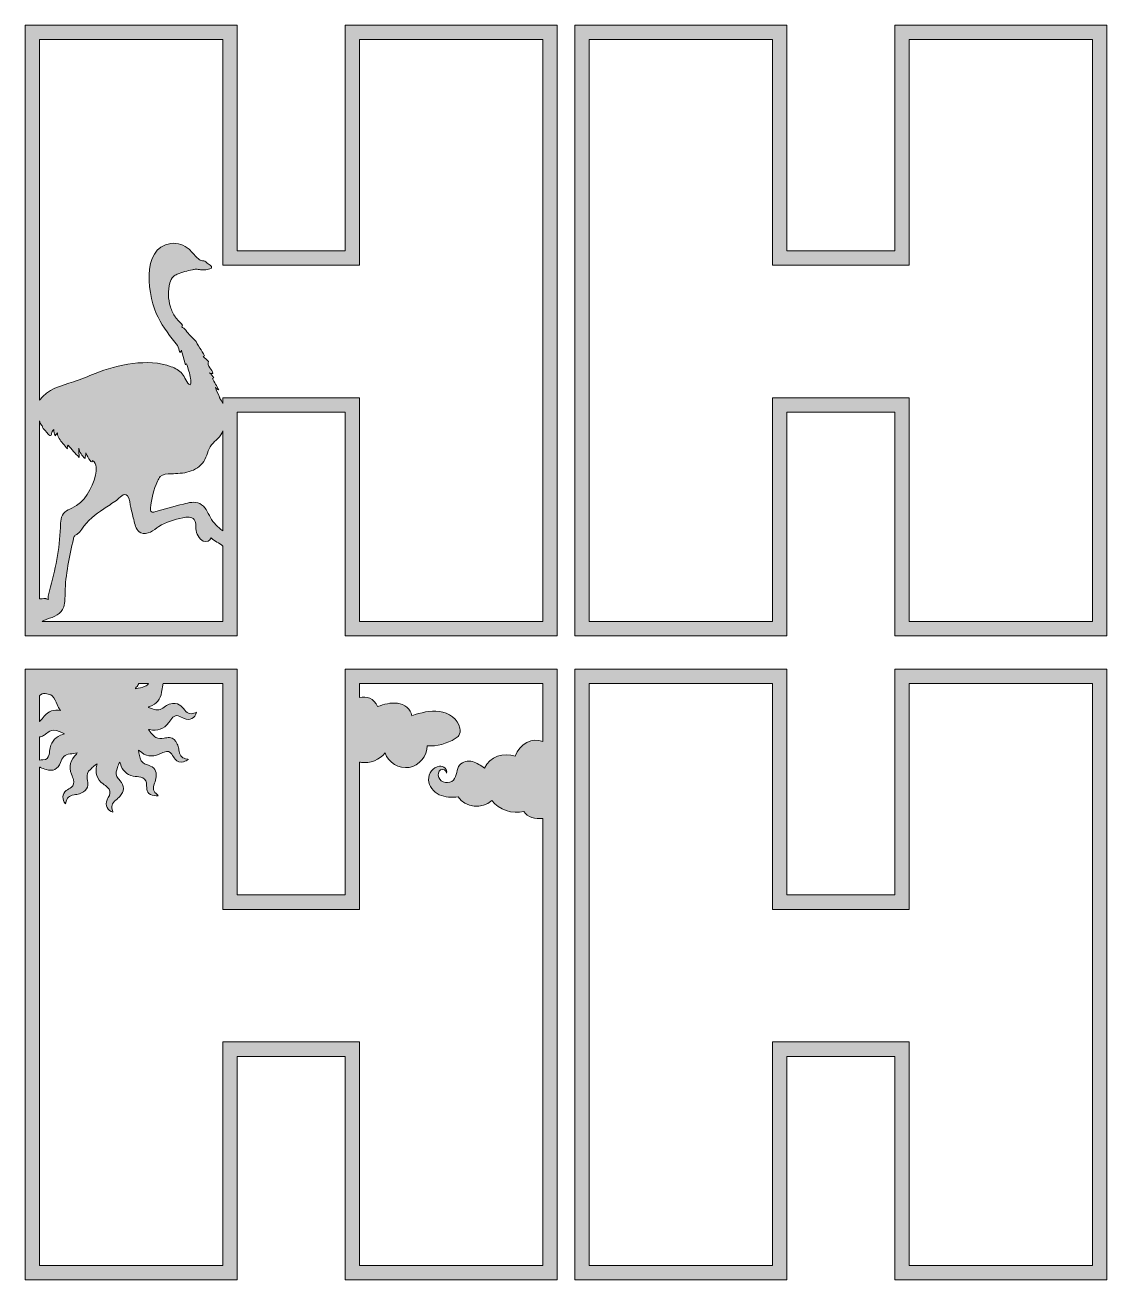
# Model space of a CAD drawing. Header units: millimetres. Extents: x 4 to 695, y -267 to -6.
# Drawn here: x 352.9 to 578, y -267 to -6 of the extents above; entities that cross this region are included whole.
import ezdxf

# ---------------------------------------------------------------- set-up
doc = ezdxf.new("R2010")
doc.units = ezdxf.units.MM
doc.header["$MEASUREMENT"] = 0
for name, color, linetype in [('Layer 2', 7, 'Continuous'), ('Layer 8', 7, 'Continuous'), ('Layer 9', 7, 'Continuous'), ('Layer3', 7, 'Continuous')]:
    doc.layers.add(name, color=color, linetype=linetype)

# ---------------------------------------------------------------- blocks, each defined once
blk = doc.blocks.new('block 2')
at = {"layer": 'Layer 9'}
h = blk.add_hatch(color=1, dxfattribs=at)
h.dxf.hatch_style = 2
h.paths.add_polyline_path([(419.5, -6.02), (419.5, -52.95), (397.04, -52.95), (397.04, -6.02), (352.91, -6.02), (352.91, -133.02), (397.04, -133.02), (397.04, -86.54), (419.5, -86.54), (419.5, -133.02), (463.62, -133.02), (463.62, -6.02)])
edge = h.paths.add_edge_path()
edge.add_spline(control_points=[(355.91, -88.32), (356.01, -88.63), (356.14, -88.92), (356.31, -89.2), (356.33, -89.23), (356.35, -89.27), (356.38, -89.28), (356.48, -89.31), (356.51, -89.39), (356.51, -89.49), (356.51, -89.55), (356.52, -89.6), (356.53, -89.65), (356.56, -89.83), (357.54, -90.77), (357.74, -91.07), (357.89, -91.29), (358.18, -91.52), (358.36, -91.33), (358.44, -91.25), (358.43, -91.12), (358.44, -91), (358.46, -90.67), (358.62, -90.34), (358.88, -90.12), (358.86, -90.57), (358.98, -91.03), (359.22, -91.41), (359.36, -91.22), (359.5, -91.02), (359.64, -90.83), (359.67, -91.67), (360.24, -92.37), (360.78, -93.01), (361.09, -93.38), (361.4, -93.75), (361.71, -94.11), (361.67, -93.87), (361.72, -93.62), (361.85, -93.41), (362.61, -94.25), (363.38, -95.08), (364.15, -95.92), (364.13, -95.27), (364.11, -94.63), (364.09, -93.98), (364.25, -94.82), (364.72, -95.59), (365.38, -96.13), (365.44, -95.76), (365.5, -95.39), (365.57, -95.01), (365.78, -95.58), (366.08, -96.11), (366.43, -96.6), (366.53, -96.73), (366.65, -96.86), (366.81, -96.87), (366.97, -96.87), (367.1, -96.63), (366.96, -96.55), (367.87, -97.21), (367.83, -98.57), (367.56, -99.65), (366.89, -102.39), (365.29, -105.26), (362.64, -106.5), (362.13, -106.74), (361.58, -106.93), (361.16, -107.31), (360.32, -108.08), (360.28, -109.36), (360.25, -110.5), (360.12, -115), (359.19, -119.36), (357.99, -123.68), (357.9, -124.04), (357.8, -124.39), (357.73, -124.76), (357.7, -124.91), (357.72, -125.07), (357.69, -125.22), (357.67, -125.32), (357.71, -125.39), (357.79, -125.47), (357.6, -125.45), (357.46, -125.4), (357.32, -125.34), (357.24, -125.31), (357.16, -125.29), (357.08, -125.29), (356.69, -125.3), (356.3, -125.32), (355.91, -125.36), (355.91, -125.36), (355.91, -88.32), (355.91, -88.32)], knot_values=[0, 0, 0, 0, 1, 1, 1, 2, 2, 2, 3, 3, 3, 4, 4, 4, 5, 5, 5, 6, 6, 6, 7, 7, 7, 8, 8, 8, 9, 9, 9, 10, 10, 10, 11, 11, 11, 12, 12, 12, 13, 13, 13, 14, 14, 14, 15, 15, 15, 16, 16, 16, 17, 17, 17, 18, 18, 18, 19, 19, 19, 20, 20, 20, 21, 21, 21, 22, 22, 22, 23, 23, 23, 24, 24, 24, 25, 25, 25, 26, 26, 26, 27, 27, 27, 28, 28, 28, 29, 29, 29, 30, 30, 30, 31, 31, 31, 32, 32, 32, 32], degree=3, periodic=1)
edge = h.paths.add_edge_path()
edge.add_spline(control_points=[(394.04, -130.02), (394.04, -130.02), (356.48, -130.02), (356.48, -130.02), (356.59, -129.97), (356.7, -129.92), (356.8, -129.87), (357.02, -129.75), (357.23, -129.63), (357.47, -129.56), (358.94, -129.13), (360.43, -128.56), (360.94, -126.98), (361.24, -126.05), (361.21, -125.04), (361.23, -124.06), (361.31, -120.28), (362.14, -116.56), (362.97, -112.87), (363.02, -112.64), (363.08, -112.41), (363.23, -112.23), (363.39, -112.06), (363.63, -111.98), (363.82, -111.85), (364.21, -111.61), (364.44, -111.2), (364.69, -110.83), (365.86, -109.08), (367.55, -107.8), (369.27, -106.64), (370.15, -106.05), (371.04, -105.48), (371.91, -104.88), (372.57, -104.42), (373.48, -103.08), (374.25, -103.92), (374.68, -104.38), (374.74, -105.72), (374.89, -106.33), (375.13, -107.3), (375.36, -108.27), (375.6, -109.23), (375.82, -110.14), (376.13, -111.17), (376.97, -111.58), (377.6, -111.88), (378.36, -111.75), (378.98, -111.44), (379.61, -111.13), (380.14, -110.67), (380.73, -110.29), (382.22, -109.31), (383.99, -108.89), (385.73, -108.49), (386.55, -108.3), (387.58, -108.18), (388.1, -108.85), (388.51, -109.37), (388.38, -110.11), (388.43, -110.77), (388.5, -111.71), (389.08, -112.95), (389.99, -113.34), (390.6, -113.6), (391.47, -113.31), (391.6, -112.66), (392.34, -113.34), (393.29, -113.73), (394.04, -114.37), (394.04, -114.37), (394.04, -130.02), (394.04, -130.02)], knot_values=[0, 0, 0, 0, 1, 1, 1, 2, 2, 2, 3, 3, 3, 4, 4, 4, 5, 5, 5, 6, 6, 6, 7, 7, 7, 8, 8, 8, 9, 9, 9, 10, 10, 10, 11, 11, 11, 12, 12, 12, 13, 13, 13, 14, 14, 14, 15, 15, 15, 16, 16, 16, 17, 17, 17, 18, 18, 18, 19, 19, 19, 20, 20, 20, 21, 21, 21, 22, 22, 22, 23, 23, 23, 24, 24, 24, 24], degree=3, periodic=1)
edge = h.paths.add_edge_path()
edge.add_spline(control_points=[(394.05, -111.21), (392.98, -110.41), (392.11, -109.6), (391.46, -108.43), (390.88, -107.37), (390.4, -106.08), (389.24, -105.53), (388.2, -105.03), (386.97, -105.32), (385.86, -105.62), (383.87, -106.16), (381.87, -106.7), (379.88, -107.24), (379.66, -107.3), (379.4, -107.35), (379.21, -107.22), (379, -107.07), (378.99, -106.76), (379.02, -106.5), (379.18, -104.55), (379.67, -102.64), (380.46, -100.86), (380.61, -100.52), (380.77, -100.18), (381.04, -99.92), (381.61, -99.37), (382.49, -99.34), (383.28, -99.33), (384.55, -99.31), (385.83, -99.25), (387.04, -98.89), (388.26, -98.52), (389.41, -97.82), (390.09, -96.75), (390.77, -95.68), (390.93, -94.35), (391.71, -93.34), (392.48, -92.34), (393.64, -91.68), (394.04, -90.41), (394.04, -97.34), (394.05, -104.27), (394.05, -111.21)], knot_values=[0, 0, 0, 0, 1, 1, 1, 2, 2, 2, 3, 3, 3, 4, 4, 4, 5, 5, 5, 6, 6, 6, 7, 7, 7, 8, 8, 8, 9, 9, 9, 10, 10, 10, 11, 11, 11, 12, 12, 12, 13, 13, 13, 14, 14, 14, 14], degree=3, periodic=1)
edge = h.paths.add_edge_path()
edge.add_spline(control_points=[(460.62, -130.02), (460.62, -130.02), (422.5, -130.02), (422.5, -130.02), (422.5, -130.02), (422.5, -83.54), (422.5, -83.54), (422.5, -83.54), (394.04, -83.54), (394.04, -83.54), (394.04, -83.54), (394.04, -84.69), (394.04, -84.69), (393.85, -84.35), (393.65, -84.01), (393.45, -83.67), (393.46, -83.63), (393.45, -83.6), (393.42, -83.55), (393.39, -83.5), (393.35, -83.44), (393.33, -83.37), (393.12, -82.66), (392.65, -82.1), (392.5, -81.34), (392.64, -81.61), (392.9, -81.8), (393.19, -81.86), (392.77, -81.07), (392.33, -80.29), (391.87, -79.53), (391.98, -79.48), (392.09, -79.43), (392.2, -79.38), (391.95, -78.98), (391.63, -78.62), (391.27, -78.32), (391.49, -78.45), (391.74, -78.51), (391.99, -78.5), (391.94, -78.03), (391.6, -77.66), (391.33, -77.27), (391.06, -76.88), (390.85, -76.37), (391.06, -75.95), (390.69, -75.62), (390.33, -75.3), (389.96, -74.97), (390.06, -74.91), (390.15, -74.86), (390.25, -74.8), (389.94, -74.24), (389.61, -73.7), (389.25, -73.18), (388.89, -72.67), (388.62, -71.87), (388.16, -71.46), (387.39, -70.79), (386.7, -70.02), (386.1, -69.18), (385.91, -69.05), (385.72, -68.92), (385.53, -68.79), (385.57, -68.67), (385.6, -68.55), (385.64, -68.44), (385.66, -68.38), (384.31, -66.95), (384.18, -66.76), (383.74, -66.09), (383.39, -65.36), (383.15, -64.6), (382.64, -63.01), (382.58, -61.22), (383.05, -59.6), (383.18, -59.12), (383.41, -58.66), (383.78, -58.33), (384.01, -58.11), (384.28, -57.96), (384.57, -57.83), (385.55, -57.39), (386.69, -57.12), (387.74, -56.89), (387.98, -56.84), (388.24, -56.79), (388.49, -56.79), (388.79, -56.79), (389.09, -56.86), (389.4, -56.9), (389.77, -56.95), (390.15, -56.94), (390.52, -56.89), (390.89, -56.84), (391.23, -56.68), (391.59, -56.62), (391.73, -56.6), (391.68, -56.37), (391.68, -56.27), (391.68, -56.24), (391.68, -56.21), (391.66, -56.18), (391.65, -56.14), (391.62, -56.12), (391.58, -56.1), (391.45, -56), (391.32, -55.91), (391.18, -55.81), (391.05, -55.72), (390.92, -55.62), (390.8, -55.5), (390.71, -55.41), (390.63, -55.31), (390.53, -55.23), (390.25, -55.01), (389.9, -55.08), (389.57, -54.98), (389.23, -54.89), (388.96, -54.64), (388.7, -54.41), (388.12, -53.87), (387.67, -53.18), (387.07, -52.65), (386, -51.72), (384.66, -51.27), (383.24, -51.44), (376.77, -52.25), (378.54, -62.87), (380.58, -66.79), (381.65, -68.85), (383.11, -70.87), (384.64, -72.63), (384.79, -73.12), (384.94, -73.6), (385.1, -74.08), (385.26, -73.97), (385.38, -73.82), (385.45, -73.64), (385.72, -74.64), (385.99, -75.64), (386.26, -76.64), (386.33, -76.58), (386.41, -76.53), (386.48, -76.47), (386.87, -77.45), (387.15, -78.46), (387.33, -79.49), (387.41, -79.93), (387.48, -80.42), (387.27, -80.83), (386.48, -80.62), (386.13, -79.13), (385.62, -78.53), (385.03, -77.82), (384.18, -77.39), (383.31, -77.06), (378.42, -75.24), (372.21, -76.64), (367.48, -78.47), (365.99, -79.05), (364.53, -79.75), (362.99, -80.21), (360.33, -81), (357.68, -81.72), (355.91, -84.03), (355.91, -84.03), (355.91, -9.02), (355.91, -9.02), (355.91, -9.02), (394.04, -9.02), (394.04, -9.02), (394.04, -9.02), (394.04, -55.95), (394.04, -55.95), (394.04, -55.95), (422.5, -55.95), (422.5, -55.95), (422.5, -55.95), (422.5, -9.02), (422.5, -9.02), (422.5, -9.02), (460.62, -9.02), (460.62, -9.02), (460.62, -9.02), (460.62, -130.02), (460.62, -130.02)], knot_values=[0, 0, 0, 0, 1, 1, 1, 2, 2, 2, 3, 3, 3, 4, 4, 4, 5, 5, 5, 6, 6, 6, 7, 7, 7, 8, 8, 8, 9, 9, 9, 10, 10, 10, 11, 11, 11, 12, 12, 12, 13, 13, 13, 14, 14, 14, 15, 15, 15, 16, 16, 16, 17, 17, 17, 18, 18, 18, 19, 19, 19, 20, 20, 20, 21, 21, 21, 22, 22, 22, 23, 23, 23, 24, 24, 24, 25, 25, 25, 26, 26, 26, 27, 27, 27, 28, 28, 28, 29, 29, 29, 30, 30, 30, 31, 31, 31, 32, 32, 32, 33, 33, 33, 34, 34, 34, 35, 35, 35, 36, 36, 36, 37, 37, 37, 38, 38, 38, 39, 39, 39, 40, 40, 40, 41, 41, 41, 42, 42, 42, 43, 43, 43, 44, 44, 44, 45, 45, 45, 46, 46, 46, 47, 47, 47, 48, 48, 48, 49, 49, 49, 50, 50, 50, 51, 51, 51, 52, 52, 52, 53, 53, 53, 54, 54, 54, 55, 55, 55, 56, 56, 56, 57, 57, 57, 58, 58, 58, 59, 59, 59, 60, 60, 60, 61, 61, 61, 62, 62, 62, 62], degree=3, periodic=1)
h = blk.add_hatch(color=7, dxfattribs=at)
h.dxf.hatch_style = 2
edge = h.paths.add_edge_path()
edge.add_spline(control_points=[(387.91, -52.9), (387.91, -52.9), (387.91, -52.9), (387.91, -52.9), (387.91, -52.9), (387.91, -52.9), (387.91, -52.9)], knot_values=[0, 0, 0, 0, 1, 1, 1, 2, 2, 2, 2], degree=3, periodic=1)
at = {"layer": 'Layer 9', "lineweight": 0}
blk.add_lwpolyline([(419.5, -6.02), (419.5, -52.95), (397.04, -52.95), (397.04, -6.02), (352.91, -6.02), (352.91, -133.02), (397.04, -133.02), (397.04, -86.54), (419.5, -86.54), (419.5, -133.02), (463.62, -133.02), (463.62, -6.02), (419.5, -6.02)], dxfattribs=at)
for points, knots in [([(460.62, -130.02), (460.62, -130.02), (422.5, -130.02), (422.5, -130.02), (422.5, -130.02), (422.5, -83.54), (422.5, -83.54), (422.5, -83.54), (394.04, -83.54), (394.04, -83.54), (394.04, -83.54), (394.04, -84.69), (394.04, -84.69), (393.85, -84.35), (393.65, -84.01), (393.45, -83.67), (393.46, -83.63), (393.45, -83.6), (393.42, -83.55), (393.39, -83.5), (393.35, -83.44), (393.33, -83.37), (393.12, -82.66), (392.65, -82.1), (392.5, -81.34), (392.64, -81.61), (392.9, -81.8), (393.19, -81.86), (392.77, -81.07), (392.33, -80.29), (391.87, -79.53), (391.98, -79.48), (392.09, -79.43), (392.2, -79.38), (391.95, -78.98), (391.63, -78.62), (391.27, -78.32), (391.49, -78.45), (391.74, -78.51), (391.99, -78.5), (391.94, -78.03), (391.6, -77.66), (391.33, -77.27), (391.06, -76.88), (390.85, -76.37), (391.06, -75.95), (390.69, -75.62), (390.33, -75.3), (389.96, -74.97), (390.06, -74.91), (390.15, -74.86), (390.25, -74.8), (389.94, -74.24), (389.61, -73.7), (389.25, -73.18), (388.89, -72.67), (388.62, -71.87), (388.16, -71.46), (387.39, -70.79), (386.7, -70.02), (386.1, -69.18), (385.91, -69.05), (385.72, -68.92), (385.53, -68.79), (385.57, -68.67), (385.6, -68.55), (385.64, -68.44), (385.66, -68.38), (384.31, -66.95), (384.18, -66.76), (383.74, -66.09), (383.39, -65.36), (383.15, -64.6), (382.64, -63.01), (382.58, -61.22), (383.05, -59.6), (383.18, -59.12), (383.41, -58.66), (383.78, -58.33), (384.01, -58.11), (384.28, -57.96), (384.57, -57.83), (385.55, -57.39), (386.69, -57.12), (387.74, -56.89), (387.98, -56.84), (388.24, -56.79), (388.49, -56.79), (388.79, -56.79), (389.09, -56.86), (389.4, -56.9), (389.77, -56.95), (390.15, -56.94), (390.52, -56.89), (390.89, -56.84), (391.23, -56.68), (391.59, -56.62), (391.73, -56.6), (391.68, -56.37), (391.68, -56.27), (391.68, -56.24), (391.68, -56.21), (391.66, -56.18), (391.65, -56.14), (391.62, -56.12), (391.58, -56.1), (391.45, -56), (391.32, -55.91), (391.18, -55.81), (391.05, -55.72), (390.92, -55.62), (390.8, -55.5), (390.71, -55.41), (390.63, -55.31), (390.53, -55.23), (390.25, -55.01), (389.9, -55.08), (389.57, -54.98), (389.23, -54.89), (388.96, -54.64), (388.7, -54.41), (388.12, -53.87), (387.67, -53.18), (387.07, -52.65), (386, -51.72), (384.66, -51.27), (383.24, -51.44), (376.77, -52.25), (378.54, -62.87), (380.58, -66.79), (381.65, -68.85), (383.11, -70.87), (384.64, -72.63), (384.79, -73.12), (384.94, -73.6), (385.1, -74.08), (385.26, -73.97), (385.38, -73.82), (385.45, -73.64), (385.72, -74.64), (385.99, -75.64), (386.26, -76.64), (386.33, -76.58), (386.41, -76.53), (386.48, -76.47), (386.87, -77.45), (387.15, -78.46), (387.33, -79.49), (387.41, -79.93), (387.48, -80.42), (387.27, -80.83), (386.48, -80.62), (386.13, -79.13), (385.62, -78.53), (385.03, -77.82), (384.18, -77.39), (383.31, -77.06), (378.42, -75.24), (372.21, -76.64), (367.48, -78.47), (365.99, -79.05), (364.53, -79.75), (362.99, -80.21), (360.33, -81), (357.68, -81.72), (355.91, -84.03), (355.91, -84.03), (355.91, -9.02), (355.91, -9.02), (355.91, -9.02), (394.04, -9.02), (394.04, -9.02), (394.04, -9.02), (394.04, -55.95), (394.04, -55.95), (394.04, -55.95), (422.5, -55.95), (422.5, -55.95), (422.5, -55.95), (422.5, -9.02), (422.5, -9.02), (422.5, -9.02), (460.62, -9.02), (460.62, -9.02), (460.62, -9.02), (460.62, -130.02), (460.62, -130.02)], [0, 0, 0, 0, 1, 1, 1, 2, 2, 2, 3, 3, 3, 4, 4, 4, 5, 5, 5, 6, 6, 6, 7, 7, 7, 8, 8, 8, 9, 9, 9, 10, 10, 10, 11, 11, 11, 12, 12, 12, 13, 13, 13, 14, 14, 14, 15, 15, 15, 16, 16, 16, 17, 17, 17, 18, 18, 18, 19, 19, 19, 20, 20, 20, 21, 21, 21, 22, 22, 22, 23, 23, 23, 24, 24, 24, 25, 25, 25, 26, 26, 26, 27, 27, 27, 28, 28, 28, 29, 29, 29, 30, 30, 30, 31, 31, 31, 32, 32, 32, 33, 33, 33, 34, 34, 34, 35, 35, 35, 36, 36, 36, 37, 37, 37, 38, 38, 38, 39, 39, 39, 40, 40, 40, 41, 41, 41, 42, 42, 42, 43, 43, 43, 44, 44, 44, 45, 45, 45, 46, 46, 46, 47, 47, 47, 48, 48, 48, 49, 49, 49, 50, 50, 50, 51, 51, 51, 52, 52, 52, 53, 53, 53, 54, 54, 54, 55, 55, 55, 56, 56, 56, 57, 57, 57, 58, 58, 58, 59, 59, 59, 60, 60, 60, 61, 61, 61, 62, 62, 62, 62]), ([(355.91, -88.32), (356.01, -88.63), (356.14, -88.92), (356.31, -89.2), (356.33, -89.23), (356.35, -89.27), (356.38, -89.28), (356.48, -89.31), (356.51, -89.39), (356.51, -89.49), (356.51, -89.55), (356.52, -89.6), (356.53, -89.65), (356.56, -89.83), (357.54, -90.77), (357.74, -91.07), (357.89, -91.29), (358.18, -91.52), (358.36, -91.33), (358.44, -91.25), (358.43, -91.12), (358.44, -91), (358.46, -90.67), (358.62, -90.34), (358.88, -90.12), (358.86, -90.57), (358.98, -91.03), (359.22, -91.41), (359.36, -91.22), (359.5, -91.02), (359.64, -90.83), (359.67, -91.67), (360.24, -92.37), (360.78, -93.01), (361.09, -93.38), (361.4, -93.75), (361.71, -94.11), (361.67, -93.87), (361.72, -93.62), (361.85, -93.41), (362.61, -94.25), (363.38, -95.08), (364.15, -95.92), (364.13, -95.27), (364.11, -94.63), (364.09, -93.98), (364.25, -94.82), (364.72, -95.59), (365.38, -96.13), (365.44, -95.76), (365.5, -95.39), (365.57, -95.01), (365.78, -95.58), (366.08, -96.11), (366.43, -96.6), (366.53, -96.73), (366.65, -96.86), (366.81, -96.87), (366.97, -96.87), (367.1, -96.63), (366.96, -96.55), (367.87, -97.21), (367.83, -98.57), (367.56, -99.65), (366.89, -102.39), (365.29, -105.26), (362.64, -106.5), (362.13, -106.74), (361.58, -106.93), (361.16, -107.31), (360.32, -108.08), (360.28, -109.36), (360.25, -110.5), (360.12, -115), (359.19, -119.36), (357.99, -123.68), (357.9, -124.04), (357.8, -124.39), (357.73, -124.76), (357.7, -124.91), (357.72, -125.07), (357.69, -125.22), (357.67, -125.32), (357.71, -125.39), (357.79, -125.47), (357.6, -125.45), (357.46, -125.4), (357.32, -125.34), (357.24, -125.31), (357.16, -125.29), (357.08, -125.29), (356.69, -125.3), (356.3, -125.32), (355.91, -125.36), (355.91, -125.36), (355.91, -88.32), (355.91, -88.32)], [0, 0, 0, 0, 1, 1, 1, 2, 2, 2, 3, 3, 3, 4, 4, 4, 5, 5, 5, 6, 6, 6, 7, 7, 7, 8, 8, 8, 9, 9, 9, 10, 10, 10, 11, 11, 11, 12, 12, 12, 13, 13, 13, 14, 14, 14, 15, 15, 15, 16, 16, 16, 17, 17, 17, 18, 18, 18, 19, 19, 19, 20, 20, 20, 21, 21, 21, 22, 22, 22, 23, 23, 23, 24, 24, 24, 25, 25, 25, 26, 26, 26, 27, 27, 27, 28, 28, 28, 29, 29, 29, 30, 30, 30, 31, 31, 31, 32, 32, 32, 32]), ([(394.05, -111.21), (392.98, -110.41), (392.11, -109.6), (391.46, -108.43), (390.88, -107.37), (390.4, -106.08), (389.24, -105.53), (388.2, -105.03), (386.97, -105.32), (385.86, -105.62), (383.87, -106.16), (381.87, -106.7), (379.88, -107.24), (379.66, -107.3), (379.4, -107.35), (379.21, -107.22), (379, -107.07), (378.99, -106.76), (379.02, -106.5), (379.18, -104.55), (379.67, -102.64), (380.46, -100.86), (380.61, -100.52), (380.77, -100.18), (381.04, -99.92), (381.61, -99.37), (382.49, -99.34), (383.28, -99.33), (384.55, -99.31), (385.83, -99.25), (387.04, -98.89), (388.26, -98.52), (389.41, -97.82), (390.09, -96.75), (390.77, -95.68), (390.93, -94.35), (391.71, -93.34), (392.48, -92.34), (393.64, -91.68), (394.04, -90.41), (394.04, -97.34), (394.05, -104.27), (394.05, -111.21)], [0, 0, 0, 0, 1, 1, 1, 2, 2, 2, 3, 3, 3, 4, 4, 4, 5, 5, 5, 6, 6, 6, 7, 7, 7, 8, 8, 8, 9, 9, 9, 10, 10, 10, 11, 11, 11, 12, 12, 12, 13, 13, 13, 14, 14, 14, 14]), ([(394.04, -130.02), (394.04, -130.02), (356.48, -130.02), (356.48, -130.02), (356.59, -129.97), (356.7, -129.92), (356.8, -129.87), (357.02, -129.75), (357.23, -129.63), (357.47, -129.56), (358.94, -129.13), (360.43, -128.56), (360.94, -126.98), (361.24, -126.05), (361.21, -125.04), (361.23, -124.06), (361.31, -120.28), (362.14, -116.56), (362.97, -112.87), (363.02, -112.64), (363.08, -112.41), (363.23, -112.23), (363.39, -112.06), (363.63, -111.98), (363.82, -111.85), (364.21, -111.61), (364.44, -111.2), (364.69, -110.83), (365.86, -109.08), (367.55, -107.8), (369.27, -106.64), (370.15, -106.05), (371.04, -105.48), (371.91, -104.88), (372.57, -104.42), (373.48, -103.08), (374.25, -103.92), (374.68, -104.38), (374.74, -105.72), (374.89, -106.33), (375.13, -107.3), (375.36, -108.27), (375.6, -109.23), (375.82, -110.14), (376.13, -111.17), (376.97, -111.58), (377.6, -111.88), (378.36, -111.75), (378.98, -111.44), (379.61, -111.13), (380.14, -110.67), (380.73, -110.29), (382.22, -109.31), (383.99, -108.89), (385.73, -108.49), (386.55, -108.3), (387.58, -108.18), (388.1, -108.85), (388.51, -109.37), (388.38, -110.11), (388.43, -110.77), (388.5, -111.71), (389.08, -112.95), (389.99, -113.34), (390.6, -113.6), (391.47, -113.31), (391.6, -112.66), (392.34, -113.34), (393.29, -113.73), (394.04, -114.37), (394.04, -114.37), (394.04, -130.02), (394.04, -130.02)], [0, 0, 0, 0, 1, 1, 1, 2, 2, 2, 3, 3, 3, 4, 4, 4, 5, 5, 5, 6, 6, 6, 7, 7, 7, 8, 8, 8, 9, 9, 9, 10, 10, 10, 11, 11, 11, 12, 12, 12, 13, 13, 13, 14, 14, 14, 15, 15, 15, 16, 16, 16, 17, 17, 17, 18, 18, 18, 19, 19, 19, 20, 20, 20, 21, 21, 21, 22, 22, 22, 23, 23, 23, 24, 24, 24, 24])]:
    blk.add_open_spline(points, degree=3, knots=knots, dxfattribs=at)

msp = doc.modelspace()

# ---------------------------------------------------------------- hatches: boundary and pattern name
at = {"layer": 'Layer 2'}
h = msp.add_hatch(color=2, dxfattribs=at)
h.dxf.hatch_style = 2
h.paths.add_polyline_path([(577.96, -139.98), (533.84, -139.98), (533.84, -186.92), (511.38, -186.92), (511.38, -139.98), (467.26, -139.98), (467.26, -266.98), (511.38, -266.98), (511.38, -220.5), (533.84, -220.5), (533.84, -266.98), (577.96, -266.98)])
h.paths.add_polyline_path([(574.96, -142.98), (574.96, -263.98), (536.84, -263.98), (536.84, -220.5), (536.84, -217.5), (533.84, -217.5), (511.38, -217.5), (508.38, -217.5), (508.38, -220.5), (508.38, -263.98), (470.26, -263.98), (470.26, -142.98), (508.38, -142.98), (508.38, -186.92), (508.38, -189.92), (511.38, -189.92), (533.84, -189.92), (536.84, -189.92), (536.84, -186.92), (536.84, -142.98)])
at = {"layer": 'Layer 8'}
h = msp.add_hatch(color=2, dxfattribs=at)
h.dxf.hatch_style = 2
h.paths.add_polyline_path([(577.96, -6.02), (533.84, -6.02), (533.84, -52.95), (511.38, -52.95), (511.38, -6.02), (467.26, -6.02), (467.26, -133.02), (511.38, -133.02), (511.38, -86.54), (533.84, -86.54), (533.84, -133.02), (577.96, -133.02)])
h.paths.add_polyline_path([(574.96, -9.02), (574.96, -130.02), (536.84, -130.02), (536.84, -86.54), (536.84, -83.54), (533.84, -83.54), (511.38, -83.54), (508.38, -83.54), (508.38, -86.54), (508.38, -130.02), (470.26, -130.02), (470.26, -9.02), (508.38, -9.02), (508.38, -52.95), (508.38, -55.95), (511.38, -55.95), (533.84, -55.95), (536.84, -55.95), (536.84, -52.95), (536.84, -9.02)])
at = {"layer": 'Layer3'}
h = msp.add_hatch(color=1, dxfattribs=at)
h.dxf.hatch_style = 2
h.paths.add_polyline_path([(419.5, -139.98), (419.5, -186.92), (397.04, -186.92), (397.04, -139.98), (352.91, -139.98), (352.91, -161.48), (352.91, -181.95), (352.91, -266.98), (397.04, -266.98), (397.04, -220.5), (419.5, -220.5), (419.5, -266.98), (463.62, -266.98), (463.62, -139.98)])
edge = h.paths.add_edge_path()
edge.add_spline(control_points=[(355.91, -145.43), (355.99, -145.39), (356.06, -145.34), (356.14, -145.29), (356.57, -145), (356.91, -144.98), (357.41, -145.07), (357.83, -145.15), (358.23, -145.22), (358.55, -145.53), (359.05, -146.01), (359.3, -146.72), (359.59, -147.34), (359.78, -147.77), (359.99, -148.18), (360.27, -148.54), (358.95, -148.31), (357.8, -148.67), (356.89, -149.76), (356.59, -150.1), (356.31, -150.46), (356, -150.79), (355.97, -150.82), (355.94, -150.84), (355.91, -150.87), (355.91, -150.87), (355.91, -145.43), (355.91, -145.43)], knot_values=[0, 0, 0, 0, 1, 1, 1, 2, 2, 2, 3, 3, 3, 4, 4, 4, 5, 5, 5, 6, 6, 6, 7, 7, 7, 8, 8, 8, 9, 9, 9, 9], degree=3, periodic=1)
edge = h.paths.add_edge_path()
edge.add_spline(control_points=[(355.91, -154.05), (356.2, -154.03), (356.48, -153.94), (356.76, -153.78), (356.97, -153.66), (357.16, -153.48), (357.36, -153.32), (357.8, -152.97), (358.26, -152.63), (358.84, -152.66), (359.64, -152.71), (360.35, -153.05), (361.1, -153.44), (360.93, -153.49), (360.84, -153.51), (360.75, -153.54), (359.37, -153.98), (358.43, -154.84), (358.15, -156.32), (358.06, -156.77), (357.99, -157.23), (357.89, -157.69), (357.74, -158.45), (357.4, -158.76), (356.64, -158.83), (356.4, -158.85), (356.16, -158.86), (355.91, -158.86), (355.91, -158.86), (355.91, -154.05), (355.91, -154.05)], knot_values=[0, 0, 0, 0, 1, 1, 1, 2, 2, 2, 3, 3, 3, 4, 4, 4, 5, 5, 5, 6, 6, 6, 7, 7, 7, 8, 8, 8, 9, 9, 9, 10, 10, 10, 10], degree=3, periodic=1)
edge = h.paths.add_edge_path()
edge.add_spline(control_points=[(376.05, -143.74), (376.26, -143.49), (376.43, -143.24), (376.58, -142.98), (376.58, -142.98), (378.6, -142.98), (378.6, -142.98), (378.43, -143.22), (378.2, -143.42), (377.9, -143.53), (377.25, -143.77), (376.57, -143.88), (375.9, -144.05), (375.89, -144.02), (375.87, -143.98), (375.86, -143.95), (375.93, -143.88), (375.99, -143.81), (376.05, -143.74)], knot_values=[0, 0, 0, 0, 1, 1, 1, 2, 2, 2, 3, 3, 3, 4, 4, 4, 5, 5, 5, 6, 6, 6, 6], degree=3, periodic=1)
edge = h.paths.add_edge_path()
edge.add_spline(control_points=[(460.62, -155.02), (458.5, -154.05), (455.71, -155.53), (454.85, -158.03), (452.47, -157.26), (449.54, -158.12), (448.51, -160.58), (447.73, -160.02), (446.92, -159.44), (445.99, -159.2), (445.06, -158.96), (443.96, -159.14), (443.34, -159.88), (442.62, -160.77), (442.78, -162.17), (442.02, -163.02), (441.19, -163.95), (439.4, -163.63), (438.95, -162.47), (438.73, -161.92), (438.85, -161.2), (439.36, -160.9), (439.87, -160.6), (440.68, -161.04), (440.56, -161.62), (440.94, -160.86), (439.94, -160.07), (439.1, -160.15), (437.77, -160.27), (436.78, -161.65), (436.85, -162.98), (436.92, -164.31), (437.88, -165.49), (439.08, -166.07), (440.28, -166.65), (441.67, -166.71), (442.99, -166.51), (444.44, -168.77), (448.08, -169.17), (449.99, -167.27), (451.53, -169.24), (454.28, -170.17), (456.69, -169.55), (457.41, -170.86), (459.05, -171.1), (460.62, -171), (460.62, -171), (460.62, -263.98), (460.62, -263.98), (460.62, -263.98), (422.5, -263.98), (422.5, -263.98), (422.5, -263.98), (422.5, -217.5), (422.5, -217.5), (422.5, -217.5), (394.04, -217.5), (394.04, -217.5), (394.04, -217.5), (394.04, -217.5), (394.04, -217.5), (394.04, -217.5), (394.04, -220.5), (394.04, -220.5), (394.04, -220.5), (394.04, -263.98), (394.04, -263.98), (394.04, -263.98), (355.91, -263.98), (355.91, -263.98), (355.91, -263.98), (355.91, -200.22), (355.91, -200.22), (355.91, -200.22), (355.91, -160.35), (355.91, -160.35), (355.99, -160.37), (356.06, -160.39), (356.14, -160.42), (356.52, -160.56), (356.89, -160.71), (357.28, -160.84), (358.7, -161.29), (359.78, -160.78), (360.27, -159.37), (360.61, -158.39), (361.19, -157.72), (362.27, -157.6), (362.77, -157.54), (363.27, -157.46), (363.77, -157.39), (363.73, -157.52), (363.68, -157.57), (363.62, -157.62), (362.32, -158.81), (361.98, -160.18), (362.57, -161.83), (362.71, -162.23), (362.89, -162.61), (363.01, -163.01), (363.18, -163.56), (363, -164.17), (362.55, -164.51), (362.21, -164.77), (361.83, -164.98), (361.49, -165.22), (360.61, -165.85), (360.54, -167.18), (361.33, -167.95), (361.35, -167.89), (361.37, -167.84), (361.38, -167.78), (361.63, -166.68), (362, -166.32), (363.11, -166.11), (363.48, -166.04), (363.85, -165.99), (364.21, -165.89), (365.51, -165.5), (366.28, -164.49), (365.9, -163.08), (365.86, -162.94), (365.84, -162.78), (365.82, -162.63), (365.75, -161.91), (365.92, -161.29), (366.49, -160.81), (366.77, -160.57), (367.03, -160.32), (367.31, -160.08), (367.47, -159.95), (367.65, -159.84), (367.88, -159.68), (367.85, -159.82), (367.85, -159.87), (367.83, -159.92), (367.45, -161.51), (367.83, -162.83), (369.14, -163.83), (369.46, -164.07), (369.78, -164.31), (370.08, -164.57), (370.55, -164.97), (370.7, -165.65), (370.44, -166.21), (370.29, -166.53), (370.12, -166.85), (369.97, -167.17), (369.47, -168.23), (370.04, -169.41), (371.2, -169.71), (371.18, -169.66), (371.18, -169.62), (371.16, -169.58), (370.77, -168.45), (370.92, -167.9), (371.85, -167.13), (372.11, -166.92), (372.38, -166.7), (372.61, -166.44), (373.51, -165.42), (373.71, -164.23), (372.62, -163.14), (372.38, -162.9), (372.2, -162.58), (372.03, -162.28), (371.69, -161.66), (371.95, -161.04), (372.13, -160.44), (372.24, -160.07), (372.42, -159.71), (372.56, -159.34), (372.67, -159.47), (372.7, -159.57), (372.73, -159.68), (373.17, -161.01), (373.98, -161.95), (375.41, -162.2), (375.93, -162.29), (376.46, -162.34), (376.98, -162.43), (377.58, -162.53), (378.06, -163), (378.14, -163.6), (378.19, -164.03), (378.2, -164.46), (378.25, -164.89), (378.31, -165.38), (378.51, -165.81), (378.97, -166.04), (379.47, -166.28), (380.01, -166.33), (380.61, -166.29), (380.53, -166.21), (380.49, -166.17), (380.44, -166.13), (379.57, -165.38), (379.43, -164.79), (379.84, -163.7), (380, -163.26), (380.13, -162.81), (380.19, -162.35), (380.35, -161.14), (379.78, -160.31), (378.62, -159.95), (378.03, -159.78), (377.43, -159.59), (377.09, -159.01), (376.71, -158.35), (376.62, -157.59), (376.51, -156.78), (376.62, -156.87), (376.67, -156.91), (376.72, -156.95), (377.92, -158.05), (379.28, -158.32), (380.8, -157.64), (381.14, -157.48), (381.48, -157.33), (381.83, -157.2), (382.54, -156.94), (382.97, -157.07), (383.41, -157.67), (383.66, -157.99), (383.86, -158.34), (384.1, -158.67), (384.51, -159.21), (385.23, -159.44), (385.87, -159.22), (386.22, -159.1), (386.56, -158.93), (386.9, -158.78), (386.9, -158.78), (386.92, -158.72), (386.92, -158.72), (386.84, -158.71), (386.75, -158.69), (386.67, -158.68), (385.61, -158.52), (385.18, -158.12), (384.97, -157.05), (384.94, -156.89), (384.92, -156.72), (384.88, -156.56), (384.79, -156.22), (384.72, -155.87), (384.58, -155.55), (384.26, -154.83), (383.78, -154.26), (382.94, -154.19), (382.58, -154.16), (382.2, -154.24), (381.83, -154.31), (381.25, -154.41), (380.66, -154.51), (380.14, -154.17), (379.5, -153.75), (379.03, -153.16), (378.58, -152.5), (378.69, -152.51), (378.76, -152.51), (378.82, -152.53), (380.45, -152.91), (381.79, -152.47), (382.8, -151.08), (383.07, -150.7), (383.37, -150.33), (383.68, -149.98), (383.96, -149.68), (384.4, -149.55), (384.78, -149.69), (385.2, -149.85), (385.61, -150.04), (386.02, -150.23), (387.11, -150.74), (388.26, -150.17), (388.58, -148.92), (388.51, -148.97), (388.46, -149), (388.41, -149.02), (387.39, -149.42), (386.85, -149.29), (386.12, -148.48), (385.41, -147.69), (384.88, -146.7), (382.9, -147.27), (382.52, -147.38), (382.17, -147.58), (381.87, -147.85), (381.17, -148.48), (380.35, -148.59), (379.43, -148.23), (379.15, -148.12), (378.86, -148.02), (378.57, -147.91), (378.57, -147.88), (378.58, -147.84), (378.58, -147.81), (378.67, -147.79), (378.77, -147.77), (378.87, -147.74), (380.27, -147.24), (381.11, -146.26), (381.31, -144.76), (381.38, -144.27), (381.46, -143.78), (381.56, -143.29), (381.58, -143.17), (381.62, -143.07), (381.66, -142.98), (381.66, -142.98), (392.47, -142.98), (392.47, -142.98), (392.47, -142.98), (394.04, -142.98), (394.04, -142.98), (394.04, -142.98), (394.04, -150.51), (394.04, -150.51), (394.04, -150.51), (394.04, -186.92), (394.04, -186.92), (394.04, -186.92), (394.04, -189.92), (394.04, -189.92), (394.04, -189.92), (394.04, -189.92), (394.04, -189.92), (394.04, -189.92), (397.04, -189.92), (397.04, -189.92), (397.04, -189.92), (419.5, -189.92), (419.5, -189.92), (419.5, -189.92), (422.5, -189.92), (422.5, -189.92), (422.5, -189.92), (422.5, -189.92), (422.5, -189.92), (422.5, -189.92), (422.5, -159.28), (422.5, -159.28), (422.62, -159.31), (422.74, -159.34), (422.87, -159.35), (424.7, -159.6), (426.63, -158.83), (427.79, -157.4), (428.48, -159.41), (430.73, -160.74), (432.81, -160.39), (434.9, -160.03), (436.58, -158.03), (436.56, -155.92), (438.6, -156.03), (440.68, -155.49), (442.4, -154.39), (442.68, -154.22), (442.95, -154.03), (443.13, -153.76), (443.43, -153.33), (443.45, -152.76), (443.35, -152.24), (442.97, -150.32), (441.05, -149), (439.11, -148.74), (437.18, -148.47), (435.23, -149.03), (433.38, -149.66), (433.2, -148.25), (431.8, -147.24), (430.4, -147.05), (428.99, -146.85), (427.58, -147.28), (426.24, -147.75), (425.5, -146.02), (423.9, -145.5), (422.5, -145.85), (422.5, -145.85), (422.5, -142.98), (422.5, -142.98), (422.5, -142.98), (460.62, -142.98), (460.62, -142.98), (460.62, -142.98), (460.62, -155.02), (460.62, -155.02)], knot_values=[0, 0, 0, 0, 1, 1, 1, 2, 2, 2, 3, 3, 3, 4, 4, 4, 5, 5, 5, 6, 6, 6, 7, 7, 7, 8, 8, 8, 9, 9, 9, 10, 10, 10, 11, 11, 11, 12, 12, 12, 13, 13, 13, 14, 14, 14, 15, 15, 15, 16, 16, 16, 17, 17, 17, 18, 18, 18, 19, 19, 19, 20, 20, 20, 21, 21, 21, 22, 22, 22, 23, 23, 23, 24, 24, 24, 25, 25, 25, 26, 26, 26, 27, 27, 27, 28, 28, 28, 29, 29, 29, 30, 30, 30, 31, 31, 31, 32, 32, 32, 33, 33, 33, 34, 34, 34, 35, 35, 35, 36, 36, 36, 37, 37, 37, 38, 38, 38, 39, 39, 39, 40, 40, 40, 41, 41, 41, 42, 42, 42, 43, 43, 43, 44, 44, 44, 45, 45, 45, 46, 46, 46, 47, 47, 47, 48, 48, 48, 49, 49, 49, 50, 50, 50, 51, 51, 51, 52, 52, 52, 53, 53, 53, 54, 54, 54, 55, 55, 55, 56, 56, 56, 57, 57, 57, 58, 58, 58, 59, 59, 59, 60, 60, 60, 61, 61, 61, 62, 62, 62, 63, 63, 63, 64, 64, 64, 65, 65, 65, 66, 66, 66, 67, 67, 67, 68, 68, 68, 69, 69, 69, 70, 70, 70, 71, 71, 71, 72, 72, 72, 73, 73, 73, 74, 74, 74, 75, 75, 75, 76, 76, 76, 77, 77, 77, 78, 78, 78, 79, 79, 79, 80, 80, 80, 81, 81, 81, 82, 82, 82, 83, 83, 83, 84, 84, 84, 85, 85, 85, 86, 86, 86, 87, 87, 87, 88, 88, 88, 89, 89, 89, 90, 90, 90, 91, 91, 91, 92, 92, 92, 93, 93, 93, 94, 94, 94, 95, 95, 95, 96, 96, 96, 97, 97, 97, 98, 98, 98, 99, 99, 99, 100, 100, 100, 101, 101, 101, 102, 102, 102, 103, 103, 103, 104, 104, 104, 105, 105, 105, 106, 106, 106, 107, 107, 107, 108, 108, 108, 109, 109, 109, 110, 110, 110, 111, 111, 111, 112, 112, 112, 113, 113, 113, 114, 114, 114, 115, 115, 115, 116, 116, 116, 117, 117, 117, 118, 118, 118, 119, 119, 119, 120, 120, 120, 121, 121, 121, 122, 122, 122, 123, 123, 123, 124, 124, 124, 125, 125, 125, 126, 126, 126, 127, 127, 127, 128, 128, 128, 129, 129, 129, 129], degree=3, periodic=1)

# ---------------------------------------------------------------- linework, layer by layer
at = {"layer": 'Layer 2', "lineweight": 0}
for points in [[(577.96, -139.98), (533.84, -139.98), (533.84, -186.92), (511.38, -186.92), (511.38, -139.98), (467.26, -139.98), (467.26, -266.98), (511.38, -266.98), (511.38, -220.5), (533.84, -220.5), (533.84, -266.98), (577.96, -266.98), (577.96, -139.98), (577.96, -139.98)], [(574.96, -142.98), (574.96, -263.98), (536.84, -263.98), (536.84, -220.5), (536.84, -217.5), (533.84, -217.5), (511.38, -217.5), (508.38, -217.5), (508.38, -220.5), (508.38, -263.98), (470.26, -263.98), (470.26, -142.98), (508.38, -142.98), (508.38, -186.92), (508.38, -189.92), (511.38, -189.92), (533.84, -189.92), (536.84, -189.92), (536.84, -186.92), (536.84, -142.98), (574.96, -142.98)]]:
    msp.add_lwpolyline(points, dxfattribs=at)
at = {"layer": 'Layer 8', "lineweight": 0}
for points in [[(577.96, -6.02), (533.84, -6.02), (533.84, -52.95), (511.38, -52.95), (511.38, -6.02), (467.26, -6.02), (467.26, -133.02), (511.38, -133.02), (511.38, -86.54), (533.84, -86.54), (533.84, -133.02), (577.96, -133.02), (577.96, -6.02), (577.96, -6.02)], [(574.96, -9.02), (574.96, -130.02), (536.84, -130.02), (536.84, -86.54), (536.84, -83.54), (533.84, -83.54), (511.38, -83.54), (508.38, -83.54), (508.38, -86.54), (508.38, -130.02), (470.26, -130.02), (470.26, -9.02), (508.38, -9.02), (508.38, -52.95), (508.38, -55.95), (511.38, -55.95), (533.84, -55.95), (536.84, -55.95), (536.84, -52.95), (536.84, -9.02), (574.96, -9.02)]]:
    msp.add_lwpolyline(points, dxfattribs=at)
at = {"layer": 'Layer3', "lineweight": 0}
msp.add_lwpolyline([(419.5, -139.98), (419.5, -186.92), (397.04, -186.92), (397.04, -139.98), (352.91, -139.98), (352.91, -161.48), (352.91, -181.95), (352.91, -266.98), (397.04, -266.98), (397.04, -220.5), (419.5, -220.5), (419.5, -266.98), (463.62, -266.98), (463.62, -139.98), (419.5, -139.98)], dxfattribs=at)
for points, knots in [([(460.62, -155.02), (458.5, -154.05), (455.71, -155.53), (454.85, -158.03), (452.47, -157.26), (449.54, -158.12), (448.51, -160.58), (447.73, -160.02), (446.92, -159.44), (445.99, -159.2), (445.06, -158.96), (443.96, -159.14), (443.34, -159.88), (442.62, -160.77), (442.78, -162.17), (442.02, -163.02), (441.19, -163.95), (439.4, -163.63), (438.95, -162.47), (438.73, -161.92), (438.85, -161.2), (439.36, -160.9), (439.87, -160.6), (440.68, -161.04), (440.56, -161.62), (440.94, -160.86), (439.94, -160.07), (439.1, -160.15), (437.77, -160.27), (436.78, -161.65), (436.85, -162.98), (436.92, -164.31), (437.88, -165.49), (439.08, -166.07), (440.28, -166.65), (441.67, -166.71), (442.99, -166.51), (444.44, -168.77), (448.08, -169.17), (449.99, -167.27), (451.53, -169.24), (454.28, -170.17), (456.69, -169.55), (457.41, -170.86), (459.05, -171.1), (460.62, -171), (460.62, -171), (460.62, -263.98), (460.62, -263.98), (460.62, -263.98), (422.5, -263.98), (422.5, -263.98), (422.5, -263.98), (422.5, -217.5), (422.5, -217.5), (422.5, -217.5), (394.04, -217.5), (394.04, -217.5), (394.04, -217.5), (394.04, -217.5), (394.04, -217.5), (394.04, -217.5), (394.04, -220.5), (394.04, -220.5), (394.04, -220.5), (394.04, -263.98), (394.04, -263.98), (394.04, -263.98), (355.91, -263.98), (355.91, -263.98), (355.91, -263.98), (355.91, -200.22), (355.91, -200.22), (355.91, -200.22), (355.91, -160.35), (355.91, -160.35), (355.99, -160.37), (356.06, -160.39), (356.14, -160.42), (356.52, -160.56), (356.89, -160.71), (357.28, -160.84), (358.7, -161.29), (359.78, -160.78), (360.27, -159.37), (360.61, -158.39), (361.19, -157.72), (362.27, -157.6), (362.77, -157.54), (363.27, -157.46), (363.77, -157.39), (363.73, -157.52), (363.68, -157.57), (363.62, -157.62), (362.32, -158.81), (361.98, -160.18), (362.57, -161.83), (362.71, -162.23), (362.89, -162.61), (363.01, -163.01), (363.18, -163.56), (363, -164.17), (362.55, -164.51), (362.21, -164.77), (361.83, -164.98), (361.49, -165.22), (360.61, -165.85), (360.54, -167.18), (361.33, -167.95), (361.35, -167.89), (361.37, -167.84), (361.38, -167.78), (361.63, -166.68), (362, -166.32), (363.11, -166.11), (363.48, -166.04), (363.85, -165.99), (364.21, -165.89), (365.51, -165.5), (366.28, -164.49), (365.9, -163.08), (365.86, -162.94), (365.84, -162.78), (365.82, -162.63), (365.75, -161.91), (365.92, -161.29), (366.49, -160.81), (366.77, -160.57), (367.03, -160.32), (367.31, -160.08), (367.47, -159.95), (367.65, -159.84), (367.88, -159.68), (367.85, -159.82), (367.85, -159.87), (367.83, -159.92), (367.45, -161.51), (367.83, -162.83), (369.14, -163.83), (369.46, -164.07), (369.78, -164.31), (370.08, -164.57), (370.55, -164.97), (370.7, -165.65), (370.44, -166.21), (370.29, -166.53), (370.12, -166.85), (369.97, -167.17), (369.47, -168.23), (370.04, -169.41), (371.2, -169.71), (371.18, -169.66), (371.18, -169.62), (371.16, -169.58), (370.77, -168.45), (370.92, -167.9), (371.85, -167.13), (372.11, -166.92), (372.38, -166.7), (372.61, -166.44), (373.51, -165.42), (373.71, -164.23), (372.62, -163.14), (372.38, -162.9), (372.2, -162.58), (372.03, -162.28), (371.69, -161.66), (371.95, -161.04), (372.13, -160.44), (372.24, -160.07), (372.42, -159.71), (372.56, -159.34), (372.67, -159.47), (372.7, -159.57), (372.73, -159.68), (373.17, -161.01), (373.98, -161.95), (375.41, -162.2), (375.93, -162.29), (376.46, -162.34), (376.98, -162.43), (377.58, -162.53), (378.06, -163), (378.14, -163.6), (378.19, -164.03), (378.2, -164.46), (378.25, -164.89), (378.31, -165.38), (378.51, -165.81), (378.97, -166.04), (379.47, -166.28), (380.01, -166.33), (380.61, -166.29), (380.53, -166.21), (380.49, -166.17), (380.44, -166.13), (379.57, -165.38), (379.43, -164.79), (379.84, -163.7), (380, -163.26), (380.13, -162.81), (380.19, -162.35), (380.35, -161.14), (379.78, -160.31), (378.62, -159.95), (378.03, -159.78), (377.43, -159.59), (377.09, -159.01), (376.71, -158.35), (376.62, -157.59), (376.51, -156.78), (376.62, -156.87), (376.67, -156.91), (376.72, -156.95), (377.92, -158.05), (379.28, -158.32), (380.8, -157.64), (381.14, -157.48), (381.48, -157.33), (381.83, -157.2), (382.54, -156.94), (382.97, -157.07), (383.41, -157.67), (383.66, -157.99), (383.86, -158.34), (384.1, -158.67), (384.51, -159.21), (385.23, -159.44), (385.87, -159.22), (386.22, -159.1), (386.56, -158.93), (386.9, -158.78), (386.9, -158.78), (386.92, -158.72), (386.92, -158.72), (386.84, -158.71), (386.75, -158.69), (386.67, -158.68), (385.61, -158.52), (385.18, -158.12), (384.97, -157.05), (384.94, -156.89), (384.92, -156.72), (384.88, -156.56), (384.79, -156.22), (384.72, -155.87), (384.58, -155.55), (384.26, -154.83), (383.78, -154.26), (382.94, -154.19), (382.58, -154.16), (382.2, -154.24), (381.83, -154.31), (381.25, -154.41), (380.66, -154.51), (380.14, -154.17), (379.5, -153.75), (379.03, -153.16), (378.58, -152.5), (378.69, -152.51), (378.76, -152.51), (378.82, -152.53), (380.45, -152.91), (381.79, -152.47), (382.8, -151.08), (383.07, -150.7), (383.37, -150.33), (383.68, -149.98), (383.96, -149.68), (384.4, -149.55), (384.78, -149.69), (385.2, -149.85), (385.61, -150.04), (386.02, -150.23), (387.11, -150.74), (388.26, -150.17), (388.58, -148.92), (388.51, -148.97), (388.46, -149), (388.41, -149.02), (387.39, -149.42), (386.85, -149.29), (386.12, -148.48), (385.41, -147.69), (384.88, -146.7), (382.9, -147.27), (382.52, -147.38), (382.17, -147.58), (381.87, -147.85), (381.17, -148.48), (380.35, -148.59), (379.43, -148.23), (379.15, -148.12), (378.86, -148.02), (378.57, -147.91), (378.57, -147.88), (378.58, -147.84), (378.58, -147.81), (378.67, -147.79), (378.77, -147.77), (378.87, -147.74), (380.27, -147.24), (381.11, -146.26), (381.31, -144.76), (381.38, -144.27), (381.46, -143.78), (381.56, -143.29), (381.58, -143.17), (381.62, -143.07), (381.66, -142.98), (381.66, -142.98), (392.47, -142.98), (392.47, -142.98), (392.47, -142.98), (394.04, -142.98), (394.04, -142.98), (394.04, -142.98), (394.04, -150.51), (394.04, -150.51), (394.04, -150.51), (394.04, -186.92), (394.04, -186.92), (394.04, -186.92), (394.04, -189.92), (394.04, -189.92), (394.04, -189.92), (394.04, -189.92), (394.04, -189.92), (394.04, -189.92), (397.04, -189.92), (397.04, -189.92), (397.04, -189.92), (419.5, -189.92), (419.5, -189.92), (419.5, -189.92), (422.5, -189.92), (422.5, -189.92), (422.5, -189.92), (422.5, -189.92), (422.5, -189.92), (422.5, -189.92), (422.5, -159.28), (422.5, -159.28), (422.62, -159.31), (422.74, -159.34), (422.87, -159.35), (424.7, -159.6), (426.63, -158.83), (427.79, -157.4), (428.48, -159.41), (430.73, -160.74), (432.81, -160.39), (434.9, -160.03), (436.58, -158.03), (436.56, -155.92), (438.6, -156.03), (440.68, -155.49), (442.4, -154.39), (442.68, -154.22), (442.95, -154.03), (443.13, -153.76), (443.43, -153.33), (443.45, -152.76), (443.35, -152.24), (442.97, -150.32), (441.05, -149), (439.11, -148.74), (437.18, -148.47), (435.23, -149.03), (433.38, -149.66), (433.2, -148.25), (431.8, -147.24), (430.4, -147.05), (428.99, -146.85), (427.58, -147.28), (426.24, -147.75), (425.5, -146.02), (423.9, -145.5), (422.5, -145.85), (422.5, -145.85), (422.5, -142.98), (422.5, -142.98), (422.5, -142.98), (460.62, -142.98), (460.62, -142.98), (460.62, -142.98), (460.62, -155.02), (460.62, -155.02)], [0, 0, 0, 0, 1, 1, 1, 2, 2, 2, 3, 3, 3, 4, 4, 4, 5, 5, 5, 6, 6, 6, 7, 7, 7, 8, 8, 8, 9, 9, 9, 10, 10, 10, 11, 11, 11, 12, 12, 12, 13, 13, 13, 14, 14, 14, 15, 15, 15, 16, 16, 16, 17, 17, 17, 18, 18, 18, 19, 19, 19, 20, 20, 20, 21, 21, 21, 22, 22, 22, 23, 23, 23, 24, 24, 24, 25, 25, 25, 26, 26, 26, 27, 27, 27, 28, 28, 28, 29, 29, 29, 30, 30, 30, 31, 31, 31, 32, 32, 32, 33, 33, 33, 34, 34, 34, 35, 35, 35, 36, 36, 36, 37, 37, 37, 38, 38, 38, 39, 39, 39, 40, 40, 40, 41, 41, 41, 42, 42, 42, 43, 43, 43, 44, 44, 44, 45, 45, 45, 46, 46, 46, 47, 47, 47, 48, 48, 48, 49, 49, 49, 50, 50, 50, 51, 51, 51, 52, 52, 52, 53, 53, 53, 54, 54, 54, 55, 55, 55, 56, 56, 56, 57, 57, 57, 58, 58, 58, 59, 59, 59, 60, 60, 60, 61, 61, 61, 62, 62, 62, 63, 63, 63, 64, 64, 64, 65, 65, 65, 66, 66, 66, 67, 67, 67, 68, 68, 68, 69, 69, 69, 70, 70, 70, 71, 71, 71, 72, 72, 72, 73, 73, 73, 74, 74, 74, 75, 75, 75, 76, 76, 76, 77, 77, 77, 78, 78, 78, 79, 79, 79, 80, 80, 80, 81, 81, 81, 82, 82, 82, 83, 83, 83, 84, 84, 84, 85, 85, 85, 86, 86, 86, 87, 87, 87, 88, 88, 88, 89, 89, 89, 90, 90, 90, 91, 91, 91, 92, 92, 92, 93, 93, 93, 94, 94, 94, 95, 95, 95, 96, 96, 96, 97, 97, 97, 98, 98, 98, 99, 99, 99, 100, 100, 100, 101, 101, 101, 102, 102, 102, 103, 103, 103, 104, 104, 104, 105, 105, 105, 106, 106, 106, 107, 107, 107, 108, 108, 108, 109, 109, 109, 110, 110, 110, 111, 111, 111, 112, 112, 112, 113, 113, 113, 114, 114, 114, 115, 115, 115, 116, 116, 116, 117, 117, 117, 118, 118, 118, 119, 119, 119, 120, 120, 120, 121, 121, 121, 122, 122, 122, 123, 123, 123, 124, 124, 124, 125, 125, 125, 126, 126, 126, 127, 127, 127, 128, 128, 128, 129, 129, 129, 129]), ([(376.05, -143.74), (376.26, -143.49), (376.43, -143.24), (376.58, -142.98), (376.58, -142.98), (378.6, -142.98), (378.6, -142.98), (378.43, -143.22), (378.2, -143.42), (377.9, -143.53), (377.25, -143.77), (376.57, -143.88), (375.9, -144.05), (375.89, -144.02), (375.87, -143.98), (375.86, -143.95), (375.93, -143.88), (375.99, -143.81), (376.05, -143.74)], [0, 0, 0, 0, 1, 1, 1, 2, 2, 2, 3, 3, 3, 4, 4, 4, 5, 5, 5, 6, 6, 6, 6]), ([(355.91, -145.43), (355.99, -145.39), (356.06, -145.34), (356.14, -145.29), (356.57, -145), (356.91, -144.98), (357.41, -145.07), (357.83, -145.15), (358.23, -145.22), (358.55, -145.53), (359.05, -146.01), (359.3, -146.72), (359.59, -147.34), (359.78, -147.77), (359.99, -148.18), (360.27, -148.54), (358.95, -148.31), (357.8, -148.67), (356.89, -149.76), (356.59, -150.1), (356.31, -150.46), (356, -150.79), (355.97, -150.82), (355.94, -150.84), (355.91, -150.87), (355.91, -150.87), (355.91, -145.43), (355.91, -145.43)], [0, 0, 0, 0, 1, 1, 1, 2, 2, 2, 3, 3, 3, 4, 4, 4, 5, 5, 5, 6, 6, 6, 7, 7, 7, 8, 8, 8, 9, 9, 9, 9]), ([(355.91, -154.05), (356.2, -154.03), (356.48, -153.94), (356.76, -153.78), (356.97, -153.66), (357.16, -153.48), (357.36, -153.32), (357.8, -152.97), (358.26, -152.63), (358.84, -152.66), (359.64, -152.71), (360.35, -153.05), (361.1, -153.44), (360.93, -153.49), (360.84, -153.51), (360.75, -153.54), (359.37, -153.98), (358.43, -154.84), (358.15, -156.32), (358.06, -156.77), (357.99, -157.23), (357.89, -157.69), (357.74, -158.45), (357.4, -158.76), (356.64, -158.83), (356.4, -158.85), (356.16, -158.86), (355.91, -158.86), (355.91, -158.86), (355.91, -154.05), (355.91, -154.05)], [0, 0, 0, 0, 1, 1, 1, 2, 2, 2, 3, 3, 3, 4, 4, 4, 5, 5, 5, 6, 6, 6, 7, 7, 7, 8, 8, 8, 9, 9, 9, 10, 10, 10, 10])]:
    msp.add_open_spline(points, degree=3, knots=knots, dxfattribs=at)

# ---------------------------------------------------------------- block references
at = {"layer": 'Layer 9'}
msp.add_blockref('block 2', (0, 0), dxfattribs=at)

doc.saveas('drawing.dxf')
